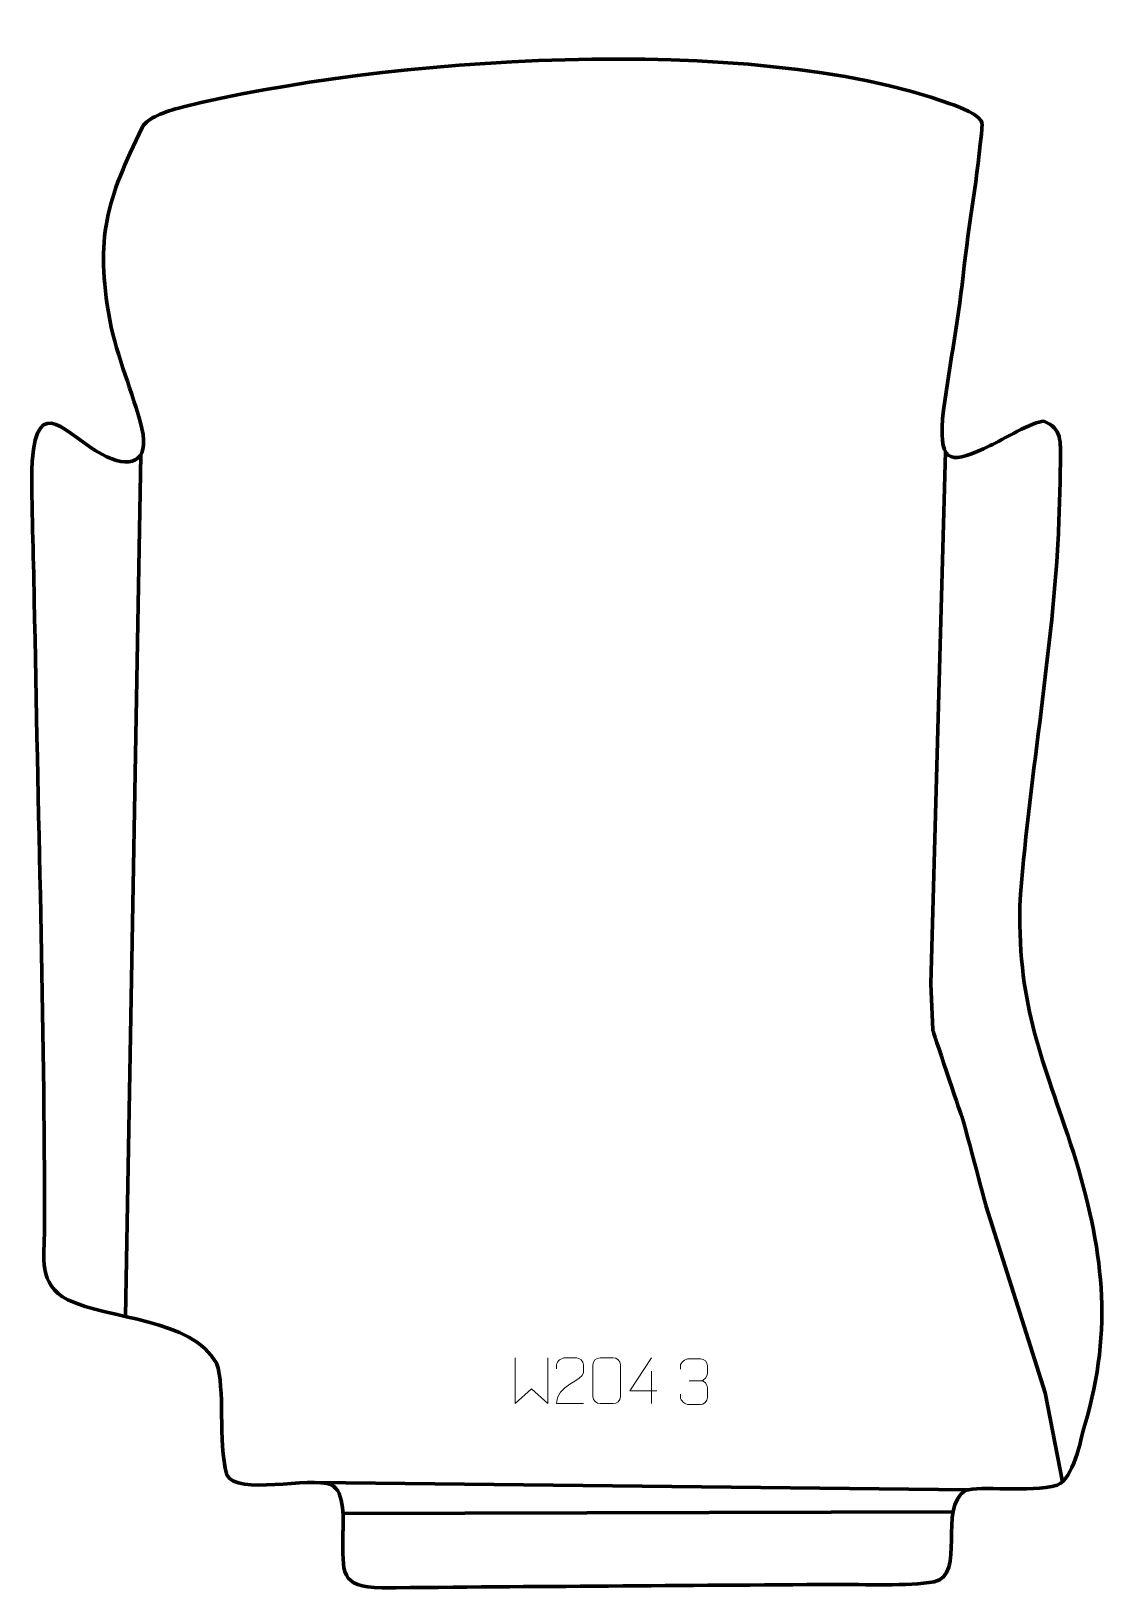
# Model space of a CAD drawing. Header units: millimetres. Extents: x 914 to 1504, y -40 to 809.
import ezdxf

# ---------------------------------------------------------------- set-up
doc = ezdxf.new("R2010")
doc.units = ezdxf.units.MM
doc.header["$MEASUREMENT"] = 0
doc.layers.add('layer 2', color=7, linetype='Continuous')
doc.layers.add('layer 3', color=7, linetype='Continuous')

msp = doc.modelspace()

# ---------------------------------------------------------------- linework, layer by layer
at = {"layer": 'layer 2', "color": 142, "lineweight": 158}
for points in [[(965.1704, 107.6106), (965.1704, 107.6106), (973.4714, 577.5527), (973.4714, 577.5527)], [(1424.5222, 13.0939), (1424.5222, 13.0939), (1069.1009, 17.0436), (1069.1009, 17.0436)], [(1083.7105, 0.1455), (1083.7105, 0.1455), (1416.3582, 1.0502), (1416.3582, 1.0502)]]:
    msp.add_open_spline(points, degree=3, dxfattribs=at)
msp.add_open_spline([(1412.1277, 579.2022), (1412.1277, 579.2022), (1404.2655, 289.0714), (1404.2655, 289.0714), (1404.2655, 289.0714), (1404.2655, 289.0714), (1405.1915, 263.9359), (1405.1915, 263.9359), (1405.1915, 263.9359), (1405.1915, 263.9359), (1420.1406, 218.5598), (1420.802, 217.5015), (1420.802, 217.5015), (1421.4634, 216.4432), (1434.2957, 167.6275), (1434.2957, 167.6275), (1434.2957, 167.6275), (1434.2957, 167.6275), (1466.4425, 65.8949), (1466.4425, 65.8949), (1466.4425, 65.8949), (1466.4425, 65.8949), (1475.9518, 17.517), (1475.9518, 17.517)], degree=3, knots=[0, 0, 0, 0, 0.14285714, 0.14285714, 0.14285714, 0.14285714, 0.28571429, 0.28571429, 0.28571429, 0.28571429, 0.42857143, 0.42857143, 0.42857143, 0.42857143, 0.57142857, 0.57142857, 0.57142857, 0.57142857, 0.71428571, 0.71428571, 0.71428571, 0.71428571, 1, 1, 1, 1], dxfattribs=at)
at = {"layer": 'layer 3', "color": 242, "lineweight": 158}
msp.add_open_spline([(1432.2204, 757.9002), (1429.6235, 727.5619), (1425.0266, 705.5851), (1421.8102, 675.0576), (1421.8102, 675.0576), (1418.8298, 648.7872), (1413.8129, 623.0763), (1410.5309, 597.0269), (1410.5309, 597.0269), (1408.6728, 571.2836), (1415.9606, 572.8835), (1436.5625, 582.4989), (1436.5625, 582.4989), (1442.5755, 585.4207), (1460.2526, 595.9614), (1465.7335, 595.7466), (1465.7335, 595.7466), (1475.9432, 591.928), (1474.7653, 584.2963), (1474.7878, 574.6109), (1474.7878, 574.6109), (1474.82, 560.7376), (1474.0993, 545.6621), (1473.5847, 531.7081), (1473.5847, 531.7081), (1469.8581, 464.4382), (1457.4115, 398.4398), (1452.6451, 331.5489), (1452.6451, 331.5489), (1451.8995, 274.5791), (1465.2477, 248.5887), (1481.89, 197.0773), (1481.89, 197.0773), (1497.9532, 145.1621), (1503.945, 101.5154), (1488.0806, 48.4838), (1488.0806, 48.4838), (1485.6121, 39.6459), (1482.1254, 19.3184), (1472.9609, 15.5635), (1472.9609, 15.5635), (1458.2572, 11.3039), (1430.5149, 15.5251), (1423.0476, 12.6705), (1423.0476, 12.6705), (1407.8407, 3.412), (1423.5827, -33.5542), (1405.9474, -37.0776), (1405.9474, -37.0776), (1391.9041, -39.6169), (1367.408, -38.4055), (1352.1109, -38.5165), (1352.1109, -38.5165), (1269.7041, -39.1117), (1187.3256, -39.6098), (1104.9177, -40.3853), (1104.9177, -40.3853), (1081.497, -39.8995), (1083.7909, -31.8697), (1083.6961, -11.4139), (1083.6961, -11.4139), (1083.755, -4.4502), (1085.049, 12.1793), (1077.4488, 15.7729), (1077.4488, 15.7729), (1065.3227, 20.5516), (1026.1635, 9.6817), (1020.4145, 21.2398), (1020.4145, 21.2398), (1015.4504, 39.8652), (1019.6939, 68.5283), (1014.7953, 82.1231), (1014.7953, 82.1231), (1001.5729, 106.4827), (956.2473, 105.9844), (933.7352, 116.676), (933.7352, 116.676), (917.3887, 125.168), (920.9951, 139.6315), (921.0344, 155.4786), (921.0344, 155.4786), (921.0981, 269.64), (917.3314, 384.2625), (915.4782, 498.4755), (915.4782, 498.4755), (915.0437, 523.3688), (913.7416, 549.1119), (914.2517, 573.911), (914.2517, 573.911), (917.3985, 611.955), (932.8854, 588.2549), (952.3135, 577.7757), (952.3135, 577.7757), (967.3656, 569.6568), (978.4449, 572.9903), (974.12, 591.8705), (974.12, 591.8705), (968.9398, 612.3985), (960.7597, 629.7415), (956.5863, 651.1344), (956.5863, 651.1344), (948.4316, 695.7832), (954.8343, 716.4416), (974.4566, 756.2626), (974.4566, 756.2626), (977.076, 761.1195), (986.353, 764.5816), (996.1287, 767.0265), (996.1287, 767.0265), (1103.8748, 793.9728), (1305.3209, 808.5179), (1414.7148, 768.9465), (1414.7148, 768.9465), (1418.1629, 767.6891), (1432.3401, 762.6456), (1432.2204, 757.9002)], degree=3, knots=[0, 0, 0, 0, 0.03333333, 0.03333333, 0.03333333, 0.03333333, 0.06666667, 0.06666667, 0.06666667, 0.06666667, 0.1, 0.1, 0.1, 0.1, 0.13333333, 0.13333333, 0.13333333, 0.13333333, 0.16666667, 0.16666667, 0.16666667, 0.16666667, 0.2, 0.2, 0.2, 0.2, 0.23333333, 0.23333333, 0.23333333, 0.23333333, 0.26666667, 0.26666667, 0.26666667, 0.26666667, 0.3, 0.3, 0.3, 0.3, 0.33333333, 0.33333333, 0.33333333, 0.33333333, 0.36666667, 0.36666667, 0.36666667, 0.36666667, 0.4, 0.4, 0.4, 0.4, 0.43333333, 0.43333333, 0.43333333, 0.43333333, 0.46666667, 0.46666667, 0.46666667, 0.46666667, 0.5, 0.5, 0.5, 0.5, 0.53333333, 0.53333333, 0.53333333, 0.53333333, 0.56666667, 0.56666667, 0.56666667, 0.56666667, 0.6, 0.6, 0.6, 0.6, 0.63333333, 0.63333333, 0.63333333, 0.63333333, 0.66666667, 0.66666667, 0.66666667, 0.66666667, 0.7, 0.7, 0.7, 0.7, 0.73333333, 0.73333333, 0.73333333, 0.73333333, 0.76666667, 0.76666667, 0.76666667, 0.76666667, 0.8, 0.8, 0.8, 0.8, 0.83333333, 0.83333333, 0.83333333, 0.83333333, 0.86666667, 0.86666667, 0.86666667, 0.86666667, 0.9, 0.9, 0.9, 0.9, 0.93333333, 0.93333333, 0.93333333, 0.93333333, 1, 1, 1, 1], dxfattribs=at)
at = {"layer": 'layer 3', "color": 250, "lineweight": 9}
for points, knots in [([(1177.6259, 85.0523), (1177.6259, 85.0523), (1177.6259, 60.0943), (1177.6259, 60.0943), (1177.6259, 60.0943), (1177.6259, 60.0943), (1186.4686, 68.159), (1186.4686, 68.159), (1186.4686, 68.159), (1186.4686, 68.159), (1195.311, 60.0949), (1195.311, 60.0949), (1195.311, 60.0949), (1195.311, 60.0949), (1195.311, 85.0523), (1195.311, 85.0523)], [0, 0, 0, 0, 0.2, 0.2, 0.2, 0.2, 0.4, 0.4, 0.4, 0.4, 0.6, 0.6, 0.6, 0.6, 1, 1, 1, 1]), ([(1214.8399, 60.0862), (1209.9255, 60.0865), (1205.0111, 60.0865), (1200.097, 60.0862), (1200.097, 60.0862), (1200.097, 70.0185), (1214.748, 72.6597), (1214.8399, 76.97), (1214.8399, 76.97), (1214.8396, 78.3941), (1214.8396, 79.8178), (1214.8399, 81.2411), (1214.8399, 81.2411), (1214.823, 83.3182), (1212.7002, 85.043), (1211.0292, 85.0603), (1211.0292, 85.0603), (1208.956, 85.0599), (1206.8831, 85.0599), (1204.8107, 85.0603), (1204.8107, 85.0603), (1202.9886, 85.0768), (1200.1639, 83.2847), (1200.097, 81.1911), (1200.097, 81.1911), (1200.097, 81.1911), (1200.097, 79.1363), (1200.097, 79.1363)], [0, 0, 0, 0, 0.125, 0.125, 0.125, 0.125, 0.25, 0.25, 0.25, 0.25, 0.375, 0.375, 0.375, 0.375, 0.5, 0.5, 0.5, 0.5, 0.625, 0.625, 0.625, 0.625, 0.75, 0.75, 0.75, 0.75, 1, 1, 1, 1]), ([(1223.8878, 85.0726), (1226.2539, 85.0726), (1228.6204, 85.0726), (1230.9869, 85.0726), (1230.9869, 85.0726), (1232.9674, 85.1082), (1234.9934, 83.6139), (1235.0205, 81.1718), (1235.0205, 81.1718), (1235.0201, 75.4144), (1235.0201, 69.6566), (1235.0205, 63.8984), (1235.0205, 63.8984), (1234.8784, 61.5708), (1233.172, 60.0885), (1230.9869, 60.0777), (1230.9869, 60.0777), (1228.6145, 60.0781), (1226.2421, 60.0781), (1223.8701, 60.0777), (1223.8701, 60.0777), (1221.9116, 59.9721), (1219.9052, 61.86), (1219.9166, 63.881), (1219.9166, 63.881), (1219.917, 69.6616), (1219.917, 75.4419), (1219.9166, 81.2217), (1219.9166, 81.2217), (1219.9209, 83.3637), (1221.698, 85.0862), (1223.8878, 85.0726)], [0, 0, 0, 0, 0.11111111, 0.11111111, 0.11111111, 0.11111111, 0.22222222, 0.22222222, 0.22222222, 0.22222222, 0.33333333, 0.33333333, 0.33333333, 0.33333333, 0.44444444, 0.44444444, 0.44444444, 0.44444444, 0.55555556, 0.55555556, 0.55555556, 0.55555556, 0.66666667, 0.66666667, 0.66666667, 0.66666667, 0.77777778, 0.77777778, 0.77777778, 0.77777778, 1, 1, 1, 1]), ([(1254.8793, 66.9899), (1254.8793, 66.9899), (1240.0576, 66.9899), (1240.0576, 66.9899), (1240.0576, 66.9899), (1240.0576, 66.9899), (1251.9352, 85.0604), (1251.9352, 85.0604)], [0, 0, 0, 0, 0.33333333, 0.33333333, 0.33333333, 0.33333333, 1, 1, 1, 1]), ([(1267.6606, 78.8185), (1267.6606, 78.8185), (1267.6606, 80.6757), (1267.6606, 80.6757), (1267.6606, 80.6757), (1267.6463, 82.4176), (1270.3108, 84.5357), (1272.3699, 84.513), (1272.3699, 84.513), (1274.434, 84.513), (1276.498, 84.513), (1278.5617, 84.513), (1278.5617, 84.513), (1280.7562, 84.5218), (1282.3545, 82.675), (1282.3989, 80.7629), (1282.3989, 80.7629), (1282.3985, 79.3278), (1282.3985, 77.8927), (1282.3989, 76.4572), (1282.3989, 76.4572), (1282.3503, 74.8037), (1280.7477, 72.5737), (1278.5494, 72.5837), (1278.5494, 72.5837), (1280.7531, 72.5725), (1282.3611, 70.7693), (1282.4151, 68.7098), (1282.4151, 68.7098), (1282.4147, 66.9251), (1282.4147, 65.1404), (1282.4151, 63.3553), (1282.4151, 63.3553), (1282.4252, 61.2939), (1280.3703, 59.5308), (1278.5494, 59.5389), (1278.5494, 59.5389), (1276.4841, 59.5392), (1274.4189, 59.5392), (1272.3533, 59.5389), (1272.3533, 59.5389), (1270.1847, 59.5504), (1267.6537, 61.9506), (1267.6351, 63.4124), (1267.6351, 63.4124), (1267.6351, 63.4124), (1267.6351, 65.321), (1267.6351, 65.321)], [0, 0, 0, 0, 0.07692308, 0.07692308, 0.07692308, 0.07692308, 0.15384615, 0.15384615, 0.15384615, 0.15384615, 0.23076923, 0.23076923, 0.23076923, 0.23076923, 0.30769231, 0.30769231, 0.30769231, 0.30769231, 0.38461538, 0.38461538, 0.38461538, 0.38461538, 0.46153846, 0.46153846, 0.46153846, 0.46153846, 0.53846154, 0.53846154, 0.53846154, 0.53846154, 0.61538462, 0.61538462, 0.61538462, 0.61538462, 0.69230769, 0.69230769, 0.69230769, 0.69230769, 0.76923077, 0.76923077, 0.76923077, 0.76923077, 0.84615385, 0.84615385, 0.84615385, 0.84615385, 1, 1, 1, 1])]:
    msp.add_open_spline(points, degree=3, knots=knots, dxfattribs=at)
for points in [[(1251.9352, 77.751), (1251.9352, 77.751), (1251.9352, 60.0863), (1251.9352, 60.0863)], [(1272.3703, 72.5733), (1272.3703, 72.5733), (1278.5667, 72.5733), (1278.5667, 72.5733)]]:
    msp.add_open_spline(points, degree=3, dxfattribs=at)

doc.saveas('drawing.dxf')
